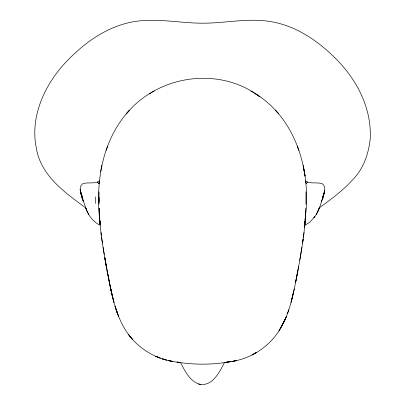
<?xml version="1.0" encoding="UTF-8"?>
<svg xmlns="http://www.w3.org/2000/svg" width="405" height="405" viewBox="0 0 405 405"><rect width="100%" height="100%" fill="white"/><g stroke="black" fill="none" stroke-linecap="round" stroke-linejoin="round"><path stroke-width="0.61" d="M95.367 196.87L95.423 203.437M305.972 204.333L305.977 191.823M99.022 191.823L99.028 204.333M305.709 211.552L305.851 208.195M305.542 214.812L305.719 211.304L305.021 222.102L305.527 214.873L305.309 218.184M305.532 215.085L305.183 219.459L305.8 211.187L305.243 218.933M305.517 215.394C311.086 168.541 294.602 114.524 250.786 91.054M304.833 224.891L304.575 227.235L305.142 221.155C303.451 241.79 299.508 262.167 295.579 282.467L298.652 266.611M304.894 224.238L305.329 220.588L304.702 223.884M303.38 237.522L304.033 232.602M302.824 241.238L303.122 239.127L302.56 243.081M255.499 93.849L259.929 96.83C219.323 65.98 158.289 74.955 126.269 113.861C101.326 143.618 95.362 184.564 99.979 222.102L99.2 211.187L99.483 215.394M301.902 247.374L299.786 260.177M297.321 273.77L297.852 270.854C293.767 291.372 290.486 312.888 279.015 330.86C268.687 346.888 251.328 358.374 232.48 361.371L236.662 360.536L230.182 361.847L224.208 362.485L231.058 361.528L227.139 362.217L228.015 362.1C211.126 364.854 193.873 364.849 176.985 362.1L180.792 362.485L174.818 361.847L168.338 360.536L172.52 361.371L169.209 360.845L162.202 358.81L166.556 360.121C149.379 355.636 133.939 344.331 124.861 329.022C114.266 311.404 111.112 290.689 107.148 270.854L109.421 282.467C105.447 262.075 101.544 241.598 99.797 220.872L100.07 223.702L99.595 220.568L100.298 223.884M305.142 225.18L310.038 221.975L314.827 216.604L313.926 217.774C319.241 211.268 320.952 202.763 323.57 194.977L322.557 198.172C323.975 193.701 326.997 187.247 322.218 183.688C317.474 182.179 312.098 183.667 307.177 182.042L307.684 182.189L305.431 180.898M100.658 171.528L101.827 165.66L101.554 166.992M293.179 293.757L291.053 302.332L294.283 288.831M324.025 193.549L324.491 191.793M107.684 146.099L106.09 150.579M99.438 181.475L98.628 183.754L99.316 182.189M287.444 313.673L288.841 309.739M322.694 197.108L324.739 190.482L323.048 198.121L321.367 201.346M317.464 212.367L319.186 208.195L316.214 214.609M224.41 362.652C219.399 372.473 211.83 387.534 198.526 383.96M99.569 180.898L97.316 182.189L97.823 182.042C92.902 183.667 87.526 182.179 82.782 183.688C78.56 186.73 80.398 192.451 81.972 196.435L80.975 193.549M319.074 208.043C330.47 199.569 342.21 191.312 351.778 180.721C363.057 169.786 368.499 154.497 370.185 139.158C371.977 108.712 356.937 79.729 335.785 58.664C318.188 41.032 296.551 26.163 271.613 21.748C248.604 17.638 225.56 23.282 202.495 23.191C176.98 23.191 151.095 16.489 125.904 23.429C100.724 30.107 79.557 46.894 62.41 65.969C43.112 88.194 30.051 118.726 36.415 148.402C40.829 175.76 65.185 192.745 85.926 208.043M149.501 93.849L154.31 90.958M200.49 384.542C190.183 381.91 185.125 371.334 180.59 362.652M99.858 225.18C93.079 221.834 88.27 215.232 85.814 208.195L86.776 210.681L82.235 197.665L80.782 192.603L82.443 198.172L80.509 191.793L80.149 189.307L81.289 194.466M83.632 201.346L81.952 198.121L80.261 190.482L82.909 198.607M88.786 214.609L86.64 210.372M305.684 182.189L306.372 183.754L305.562 181.475M298.91 150.579L297.316 146.099M107.148 270.854L107.679 273.77L104.824 257.808L105.214 260.177M104.824 257.808L106.348 266.611L105.913 264.055M103.098 247.374L104.257 254.451M101.62 237.522L102.44 243.081M101.149 233.928L101.437 235.953L100.966 232.602M100.167 224.891L99.858 221.155L100.106 224.238M99.691 218.184L99.154 208.195L99.291 211.552M99.453 181.977L99.139 183.156L99.453 182.027M286.315 316.649L283.404 323.074L286.315 316.649M285.181 319.307L279.015 330.86L285.181 319.307M129.6 110.206L126.269 113.861L129.6 110.206M256.659 352.34L252.118 354.932L256.659 352.34M160.162 358.03L155.763 356.314L160.162 358.03M278.731 113.861L275.4 110.206L278.731 113.861M132.278 339.193L128.436 334.439L132.278 339.193M82.995 200.434L82.215 198.901L82.995 200.434M118.685 316.649L116.159 309.739L118.685 316.649M117.556 313.673L115.05 306.231L117.556 313.673M113.947 302.332L111.82 293.757L113.947 302.332M112.843 298.034L110.717 288.831L112.843 298.034M111.739 293.352L109.593 283.49L111.739 293.352M303.446 166.992L303.173 165.66L304.342 171.528L303.446 166.992M305.061 176.053L304.104 170.282L305.061 176.053M98.972 202.065L98.906 197.397L98.972 202.065"/></g></svg>
